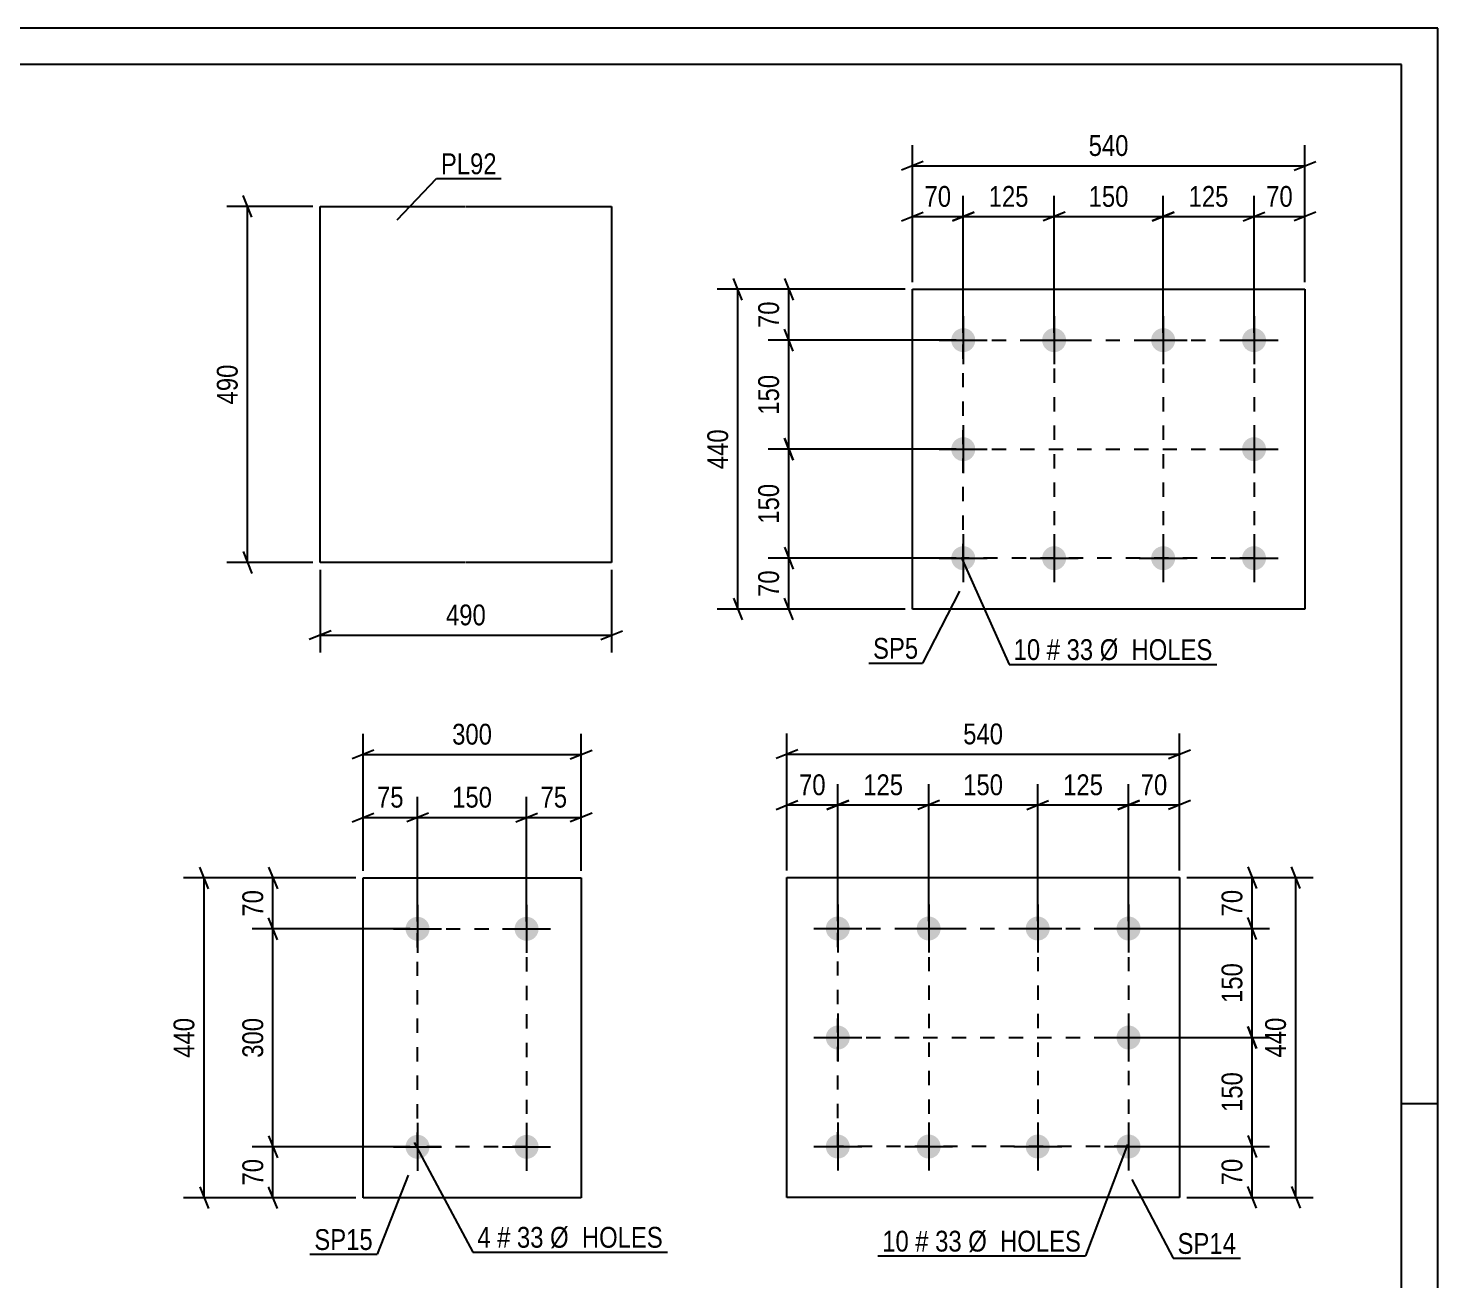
# Model space of a CAD drawing. Header units: millimetres. Extents: x 0 to 420, y 0 to 297.
# Drawn here: x 226.1 to 420, y 124.8 to 297 of the extents above; entities that cross this region are included whole.
import ezdxf

# ---------------------------------------------------------------- set-up
doc = ezdxf.new("R2010")
doc.units = ezdxf.units.MM
doc.linetypes.add('DXK_LINE_DOT2', pattern=[3.9198, 1.9599, -1.9599])
doc.styles.add('Arial Narrow', font='ARIALN.TTF', dxfattribs={"height": 0.2})

# ---------------------------------------------------------------- blocks, each defined once
blk = doc.blocks.new('Unknown-284859174-1134')
at = {"color": 5, "linetype": 'Continuous'}
for p, q in [((420, 297), (0, 297)), ((420, 0), (420, 297)), ((415, 292), (5, 292)), ((415, 5), (415, 292)), ((420, 149), (415, 149))]:
    blk.add_line(p, q, dxfattribs=at)
blk = doc.blocks.new('Part-284859174-5405 - 5404')
at = {"color": 2, "linetype": 'Continuous'}
for p, q in [((347.72, 217.07), (347.72, 261.07)), ((347.72, 261.07), (401.72, 261.07)), ((401.72, 261.07), (401.72, 217.07)), ((401.72, 217.07), (347.72, 217.07))]:
    blk.add_line(p, q, dxfattribs=at)
blk = doc.blocks.new('Bolt-284859174-5406 - 5404')
at = {"linetype": 'Continuous'}
for points in [[(354.72, 255.72, -1), (354.72, 252.42, -1)], [(367.22, 255.72, -1), (367.22, 252.42, -1)], [(382.22, 255.72, -1), (382.22, 252.42, -1)], [(394.72, 255.72, -1), (394.72, 252.42, -1)], [(354.72, 240.72, -1), (354.72, 237.42, -1)], [(394.72, 240.72, -1), (394.72, 237.42, -1)], [(354.72, 225.72, -1), (354.72, 222.42, -1)], [(367.22, 225.72, -1), (367.22, 222.42, -1)], [(382.22, 225.72, -1), (382.22, 222.42, -1)], [(394.72, 225.72, -1), (394.72, 222.42, -1)]]:
    blk.add_hatch(color=1, dxfattribs=at).paths.add_polyline_path(points)
at = {"color": 1, "linetype": 'Continuous'}
for p, q in [((354.72, 257.37), (354.72, 250.77)), ((367.22, 257.37), (367.22, 250.77)), ((382.22, 257.37), (382.22, 250.77)), ((394.72, 257.37), (394.72, 250.77)), ((351.42, 254.07), (358.02, 254.07)), ((363.92, 254.07), (370.52, 254.07)), ((378.92, 254.07), (385.52, 254.07)), ((391.42, 254.07), (398.02, 254.07)), ((354.72, 242.37), (354.72, 235.77)), ((394.72, 242.37), (394.72, 235.77)), ((351.42, 239.07), (358.02, 239.07)), ((391.42, 239.07), (398.02, 239.07)), ((354.72, 227.37), (354.72, 220.77)), ((367.22, 227.37), (367.22, 220.77)), ((382.22, 227.37), (382.22, 220.77)), ((394.72, 227.37), (394.72, 220.77)), ((351.42, 224.07), (358.02, 224.07)), ((363.92, 224.07), (370.52, 224.07)), ((378.92, 224.07), (385.52, 224.07)), ((391.42, 224.07), (398.02, 224.07))]:
    blk.add_line(p, q, dxfattribs=at)
blk = doc.blocks.new('Part-284859174-5435 - 5434')
at = {"color": 2, "linetype": 'Continuous'}
for p, q in [((266.25, 223.48), (266.25, 272.48)), ((266.25, 272.48), (286.25, 272.48)), ((286.35, 272.48), (306.35, 272.48)), ((306.35, 272.48), (306.35, 223.48)), ((286.25, 223.48), (266.25, 223.48)), ((306.35, 223.48), (286.35, 223.48))]:
    blk.add_line(p, q, dxfattribs=at)
blk = doc.blocks.new('Part-284859174-5442 - 5441')
at = {"color": 2, "linetype": 'Continuous'}
for p, q in [((272.15, 136.07), (272.15, 180.07)), ((272.15, 180.07), (302.15, 180.07)), ((302.15, 180.07), (302.15, 136.07)), ((302.15, 136.07), (272.15, 136.07))]:
    blk.add_line(p, q, dxfattribs=at)
blk = doc.blocks.new('Bolt-284859174-5443 - 5441')
at = {"linetype": 'Continuous'}
for points in [[(279.65, 174.72, -1), (279.65, 171.42, -1)], [(294.65, 174.72, -1), (294.65, 171.42, -1)], [(279.65, 144.72, -1), (279.65, 141.42, -1)], [(294.65, 144.72, -1), (294.65, 141.42, -1)]]:
    blk.add_hatch(color=1, dxfattribs=at).paths.add_polyline_path(points)
at = {"color": 1, "linetype": 'Continuous'}
for p, q in [((279.65, 176.37), (279.65, 169.77)), ((294.65, 176.37), (294.65, 169.77)), ((276.35, 173.07), (282.95, 173.07)), ((291.35, 173.07), (297.95, 173.07)), ((279.65, 146.37), (279.65, 139.77)), ((294.65, 146.37), (294.65, 139.77)), ((276.35, 143.07), (282.95, 143.07)), ((291.35, 143.07), (297.95, 143.07))]:
    blk.add_line(p, q, dxfattribs=at)
blk = doc.blocks.new('Part-284859174-5450 - 5449')
at = {"color": 2, "linetype": 'Continuous'}
for p, q in [((330.46, 136.11), (330.46, 180.11)), ((330.46, 180.11), (384.46, 180.11)), ((384.46, 180.11), (384.46, 136.11)), ((384.46, 136.11), (330.46, 136.11))]:
    blk.add_line(p, q, dxfattribs=at)
blk = doc.blocks.new('Bolt-284859174-5451 - 5449')
at = {"linetype": 'Continuous'}
for points in [[(337.46, 174.76, -1), (337.46, 171.46, -1)], [(349.96, 174.76, -1), (349.96, 171.46, -1)], [(364.96, 174.76, -1), (364.96, 171.46, -1)], [(377.46, 174.76, -1), (377.46, 171.46, -1)], [(337.46, 159.76, -1), (337.46, 156.46, -1)], [(377.46, 159.76, -1), (377.46, 156.46, -1)], [(337.46, 144.76, -1), (337.46, 141.46, -1)], [(349.96, 144.76, -1), (349.96, 141.46, -1)], [(364.96, 144.76, -1), (364.96, 141.46, -1)], [(377.46, 144.76, -1), (377.46, 141.46, -1)]]:
    blk.add_hatch(color=1, dxfattribs=at).paths.add_polyline_path(points)
at = {"color": 1, "linetype": 'Continuous'}
for p, q in [((337.46, 176.41), (337.46, 169.81)), ((349.96, 176.41), (349.96, 169.81)), ((364.96, 176.41), (364.96, 169.81)), ((377.46, 176.41), (377.46, 169.81)), ((334.16, 173.11), (340.76, 173.11)), ((346.66, 173.11), (353.26, 173.11)), ((361.66, 173.11), (368.26, 173.11)), ((374.16, 173.11), (380.76, 173.11)), ((337.46, 161.41), (337.46, 154.81)), ((377.46, 161.41), (377.46, 154.81)), ((334.16, 158.11), (340.76, 158.11)), ((374.16, 158.11), (380.76, 158.11)), ((337.46, 146.41), (337.46, 139.81)), ((349.96, 146.41), (349.96, 139.81)), ((364.96, 146.41), (364.96, 139.81)), ((377.46, 146.41), (377.46, 139.81)), ((334.16, 143.11), (340.76, 143.11)), ((346.66, 143.11), (353.26, 143.11)), ((361.66, 143.11), (368.26, 143.11)), ((374.16, 143.11), (380.76, 143.11))]:
    blk.add_line(p, q, dxfattribs=at)
blk = doc.blocks.new('Rectangle-284859174-6867 - 5404')
at = {"color": 1, "linetype": 'DXK_LINE_DOT2'}
blk.add_lwpolyline([(354.72, 254.07), (394.72, 254.07), (394.72, 224.07), (354.72, 224.07), (354.72, 254.07)], close=True, dxfattribs=at)
blk = doc.blocks.new('Rectangle-284859174-6857 - 5441')
at = {"color": 1, "linetype": 'DXK_LINE_DOT2'}
blk.add_lwpolyline([(279.65, 173.07), (294.65, 173.07), (294.65, 143.07), (279.65, 143.07), (279.65, 173.07)], close=True, dxfattribs=at)
blk = doc.blocks.new('Rectangle-284859174-6847 - 5449')
at = {"color": 1, "linetype": 'DXK_LINE_DOT2'}
blk.add_lwpolyline([(337.46, 173.11), (377.46, 173.11), (377.46, 143.11), (337.46, 143.11), (337.46, 173.11)], close=True, dxfattribs=at)
blk = doc.blocks.new('Line-284859174-6992 - 5404')
at = {"color": 1, "linetype": 'DXK_LINE_DOT2'}
blk.add_line((367.22, 254.07), (367.22, 223.07), dxfattribs=at)
blk = doc.blocks.new('Line-284859174-6958 - 5449')
at = {"color": 1, "linetype": 'DXK_LINE_DOT2'}
blk.add_line((337.46, 158.11), (377.46, 158.11), dxfattribs=at)
blk = doc.blocks.new('Line-284859174-6996 - 5404')
at = {"color": 1, "linetype": 'DXK_LINE_DOT2'}
blk.add_line((382.22, 254.07), (382.22, 224.07), dxfattribs=at)
blk = doc.blocks.new('Line-284859174-6965 - 5449')
at = {"color": 1, "linetype": 'DXK_LINE_DOT2'}
blk.add_line((349.96, 173.11), (349.96, 143.11), dxfattribs=at)
blk = doc.blocks.new('Line-284859174-7003 - 5404')
at = {"color": 1, "linetype": 'DXK_LINE_DOT2'}
blk.add_line((354.72, 239.07), (394.72, 239.07), dxfattribs=at)
blk = doc.blocks.new('Line-284859174-6972 - 5449')
at = {"color": 1, "linetype": 'DXK_LINE_DOT2'}
blk.add_line((364.96, 173.11), (364.96, 143.11), dxfattribs=at)
blk = doc.blocks.new('StraightDimension-284859174-7441 - 5404')
at = {"color": 7, "linetype": 'Continuous'}
for p, q in [((382.22, 255.07), (382.22, 273.92)), ((394.72, 255.07), (394.72, 273.92)), ((383.72, 271.67), (380.72, 270.47)), ((393.22, 270.47), (396.22, 271.67)), ((382.22, 271.07), (394.72, 271.07))]:
    blk.add_line(p, q, dxfattribs=at)
at = {"color": 0}
blk.add_wipeout([(391.81, 271.82), (391.81, 276.02), (385.12, 276.02), (385.12, 271.82)], dxfattribs=at)
at = {"color": 3, "style": 'Arial Narrow'}
blk.add_text('125', height=2.863, dxfattribs=at).set_placement((385.72, 272.42))
blk = doc.blocks.new('StraightDimension-284859174-5672 - 5404')
at = {"color": 7, "linetype": 'Continuous'}
for p, q in [((347.72, 262.07), (347.72, 280.92)), ((401.72, 262.07), (401.72, 280.92)), ((349.22, 278.67), (346.22, 277.47)), ((347.72, 278.07), (401.72, 278.07)), ((400.22, 277.47), (403.22, 278.67))]:
    blk.add_line(p, q, dxfattribs=at)
at = {"color": 0}
blk.add_wipeout([(378.06, 278.82), (378.06, 283.02), (371.37, 283.02), (371.37, 278.82)], dxfattribs=at)
at = {"color": 3, "style": 'Arial Narrow'}
blk.add_text('540', height=2.863, dxfattribs=at).set_placement((371.97, 279.42))
blk = doc.blocks.new('StraightDimension-284859174-5648 - 5404')
at = {"color": 7, "linetype": 'Continuous'}
for p, q in [((324.32, 259.57), (323.12, 262.57)), ((346.72, 261.07), (320.87, 261.07)), ((323.72, 217.07), (323.72, 261.07)), ((323.12, 218.57), (324.32, 215.57)), ((346.72, 217.07), (320.87, 217.07))]:
    blk.add_line(p, q, dxfattribs=at)
at = {"color": 0}
blk.add_wipeout([(322.97, 242.41), (318.77, 242.41), (318.77, 235.72), (322.97, 235.72)], dxfattribs=at)
at = {"color": 3, "style": 'Arial Narrow'}
blk.add_text('440', height=2.863, rotation=90.0002, dxfattribs=at).set_placement((322.37, 236.32))
blk = doc.blocks.new('StraightDimension-284859174-5632 - 5404')
at = {"color": 7, "linetype": 'Continuous'}
for p, q in [((330.12, 262.57), (331.32, 259.57)), ((346.72, 261.07), (327.87, 261.07)), ((330.72, 254.07), (330.72, 261.07)), ((353.72, 254.07), (327.87, 254.07)), ((331.32, 252.57), (330.12, 255.57))]:
    blk.add_line(p, q, dxfattribs=at)
at = {"color": 0}
blk.add_wipeout([(329.97, 259.99), (325.77, 259.99), (325.77, 255.14), (329.97, 255.14)], dxfattribs=at)
at = {"color": 3, "style": 'Arial Narrow'}
blk.add_text('70', height=2.863, rotation=90.0002, dxfattribs=at).set_placement((329.37, 255.74))
blk = doc.blocks.new('StraightDimension-284859174-5635 - 5404')
at = {"color": 7, "linetype": 'Continuous'}
for p, q in [((330.12, 225.57), (331.32, 222.57)), ((353.72, 224.07), (327.87, 224.07)), ((330.72, 217.07), (330.72, 224.07)), ((331.32, 215.57), (330.12, 218.57)), ((346.72, 217.07), (327.87, 217.07))]:
    blk.add_line(p, q, dxfattribs=at)
at = {"color": 0}
blk.add_wipeout([(329.97, 222.99), (325.77, 222.99), (325.77, 218.14), (329.97, 218.14)], dxfattribs=at)
at = {"color": 3, "style": 'Arial Narrow'}
blk.add_text('70', height=2.863, rotation=90.0002, dxfattribs=at).set_placement((329.37, 218.74))
blk = doc.blocks.new('StraightDimension-284859174-5652 - 5404')
at = {"color": 7, "linetype": 'Continuous'}
for p, q in [((394.72, 255.07), (394.72, 273.92)), ((401.72, 262.07), (401.72, 273.92)), ((393.22, 270.47), (396.22, 271.67)), ((403.22, 271.67), (400.22, 270.47)), ((394.72, 271.07), (401.72, 271.07))]:
    blk.add_line(p, q, dxfattribs=at)
at = {"color": 0}
blk.add_wipeout([(400.64, 271.82), (400.64, 276.02), (395.79, 276.02), (395.79, 271.82)], dxfattribs=at)
at = {"color": 3, "style": 'Arial Narrow'}
blk.add_text('70', height=2.863, dxfattribs=at).set_placement((396.39, 272.42))
blk = doc.blocks.new('StraightDimension-284859174-5656 - 5404')
at = {"color": 7, "linetype": 'Continuous'}
for p, q in [((347.72, 262.07), (347.72, 273.92)), ((354.72, 255.07), (354.72, 273.92)), ((346.22, 270.47), (349.22, 271.67)), ((356.22, 271.67), (353.22, 270.47)), ((347.72, 271.07), (354.72, 271.07))]:
    blk.add_line(p, q, dxfattribs=at)
at = {"color": 0}
blk.add_wipeout([(353.64, 271.82), (353.64, 276.02), (348.79, 276.02), (348.79, 271.82)], dxfattribs=at)
at = {"color": 3, "style": 'Arial Narrow'}
blk.add_text('70', height=2.863, dxfattribs=at).set_placement((349.39, 272.42))
blk = doc.blocks.new('StraightDimension-284859174-7415 - 5404')
at = {"color": 7, "linetype": 'Continuous'}
for p, q in [((331.32, 237.57), (330.12, 240.57)), ((353.72, 239.07), (327.87, 239.07)), ((330.72, 224.07), (330.72, 239.07)), ((330.12, 225.57), (331.32, 222.57)), ((353.72, 224.07), (327.87, 224.07))]:
    blk.add_line(p, q, dxfattribs=at)
at = {"color": 0}
blk.add_wipeout([(329.97, 234.91), (325.77, 234.91), (325.77, 228.22), (329.97, 228.22)], dxfattribs=at)
at = {"color": 3, "style": 'Arial Narrow'}
blk.add_text('150', height=2.863, rotation=90.0002, dxfattribs=at).set_placement((329.37, 228.82))
blk = doc.blocks.new('StraightDimension-284859174-7417 - 5404')
at = {"color": 7, "linetype": 'Continuous'}
for p, q in [((353.72, 254.07), (327.87, 254.07)), ((331.32, 252.57), (330.12, 255.57)), ((330.72, 239.07), (330.72, 254.07)), ((330.12, 240.57), (331.32, 237.57)), ((353.72, 239.07), (327.87, 239.07))]:
    blk.add_line(p, q, dxfattribs=at)
at = {"color": 0}
blk.add_wipeout([(329.97, 249.91), (325.77, 249.91), (325.77, 243.22), (329.97, 243.22)], dxfattribs=at)
at = {"color": 3, "style": 'Arial Narrow'}
blk.add_text('150', height=2.863, rotation=90.0002, dxfattribs=at).set_placement((329.37, 243.82))
blk = doc.blocks.new('StraightDimension-284859174-7437 - 5404')
at = {"color": 7, "linetype": 'Continuous'}
for p, q in [((354.72, 255.07), (354.72, 273.92)), ((367.22, 255.07), (367.22, 273.92)), ((353.22, 270.47), (356.22, 271.67)), ((368.72, 271.67), (365.72, 270.47)), ((354.72, 271.07), (367.22, 271.07))]:
    blk.add_line(p, q, dxfattribs=at)
at = {"color": 0}
blk.add_wipeout([(364.31, 271.82), (364.31, 276.02), (357.62, 276.02), (357.62, 271.82)], dxfattribs=at)
at = {"color": 3, "style": 'Arial Narrow'}
blk.add_text('125', height=2.863, dxfattribs=at).set_placement((358.22, 272.42))
blk = doc.blocks.new('StraightDimension-284859174-7439 - 5404')
at = {"color": 7, "linetype": 'Continuous'}
for p, q in [((367.22, 255.07), (367.22, 273.92)), ((382.22, 255.07), (382.22, 273.92)), ((368.72, 271.67), (365.72, 270.47)), ((380.72, 270.47), (383.72, 271.67)), ((367.22, 271.07), (382.22, 271.07))]:
    blk.add_line(p, q, dxfattribs=at)
at = {"color": 0}
blk.add_wipeout([(378.06, 271.82), (378.06, 276.02), (371.37, 276.02), (371.37, 271.82)], dxfattribs=at)
at = {"color": 3, "style": 'Arial Narrow'}
blk.add_text('150', height=2.863, dxfattribs=at).set_placement((371.97, 272.42))
blk = doc.blocks.new('StraightDimension-284859174-5692 - 5434')
at = {"color": 7, "linetype": 'Continuous'}
for p, q in [((256.85, 270.98), (255.65, 273.98)), ((265.25, 272.48), (253.4, 272.48)), ((256.25, 223.48), (256.25, 272.48)), ((255.65, 224.98), (256.85, 221.98)), ((265.25, 223.48), (253.4, 223.48))]:
    blk.add_line(p, q, dxfattribs=at)
at = {"color": 0}
blk.add_wipeout([(255.5, 251.32), (251.3, 251.32), (251.3, 244.63), (255.5, 244.63)], dxfattribs=at)
at = {"color": 3, "style": 'Arial Narrow'}
blk.add_text('490', height=2.863, rotation=90.0002, dxfattribs=at).set_placement((254.9, 245.23))
blk = doc.blocks.new('StraightDimension-284859174-5696 - 5434')
at = {"color": 7, "linetype": 'Continuous'}
for p, q in [((266.25, 222.48), (266.25, 211.08)), ((306.35, 222.48), (306.35, 211.08)), ((267.75, 214.08), (264.75, 212.88)), ((266.25, 213.48), (306.35, 213.48)), ((304.85, 212.88), (307.85, 214.08))]:
    blk.add_line(p, q, dxfattribs=at)
at = {"color": 0}
blk.add_wipeout([(289.64, 214.23), (289.64, 218.43), (282.96, 218.43), (282.96, 214.23)], dxfattribs=at)
at = {"color": 3, "style": 'Arial Narrow'}
blk.add_text('490', height=2.863, dxfattribs=at).set_placement((283.56, 214.83))
blk = doc.blocks.new('StraightDimension-284859174-5702 - 5441')
at = {"color": 7, "linetype": 'Continuous'}
for p, q in [((259.16, 144.57), (260.36, 141.57)), ((278.65, 143.07), (256.91, 143.07)), ((259.76, 136.07), (259.76, 143.07)), ((271.15, 136.07), (256.91, 136.07)), ((260.36, 134.57), (259.16, 137.57))]:
    blk.add_line(p, q, dxfattribs=at)
at = {"color": 0}
blk.add_wipeout([(259.01, 142), (254.81, 142), (254.81, 137.15), (259.01, 137.15)], dxfattribs=at)
at = {"color": 3, "style": 'Arial Narrow'}
blk.add_text('70', height=2.863, rotation=90.0002, dxfattribs=at).set_placement((258.41, 137.75))
blk = doc.blocks.new('StraightDimension-284859174-5700 - 5441')
at = {"color": 7, "linetype": 'Continuous'}
for p, q in [((259.16, 181.57), (260.36, 178.57)), ((271.15, 180.07), (256.91, 180.07)), ((259.76, 173.07), (259.76, 180.07)), ((260.36, 171.57), (259.16, 174.57)), ((278.65, 173.07), (256.91, 173.07))]:
    blk.add_line(p, q, dxfattribs=at)
at = {"color": 0}
blk.add_wipeout([(259.01, 179), (254.81, 179), (254.81, 174.15), (259.01, 174.15)], dxfattribs=at)
at = {"color": 3, "style": 'Arial Narrow'}
blk.add_text('70', height=2.863, rotation=90.0002, dxfattribs=at).set_placement((258.41, 174.75))
blk = doc.blocks.new('StraightDimension-284859174-5701 - 5441')
at = {"color": 7, "linetype": 'Continuous'}
for p, q in [((260.36, 171.57), (259.16, 174.57)), ((278.65, 173.07), (256.91, 173.07)), ((259.76, 143.07), (259.76, 173.07)), ((259.16, 144.57), (260.36, 141.57)), ((278.65, 143.07), (256.91, 143.07))]:
    blk.add_line(p, q, dxfattribs=at)
at = {"color": 0}
blk.add_wipeout([(259.01, 161.42), (254.81, 161.42), (254.81, 154.73), (259.01, 154.73)], dxfattribs=at)
at = {"color": 3, "style": 'Arial Narrow'}
blk.add_text('300', height=2.863, rotation=90.0002, dxfattribs=at).set_placement((258.41, 155.33))
blk = doc.blocks.new('StraightDimension-284859174-5712 - 5441')
at = {"color": 7, "linetype": 'Continuous'}
for p, q in [((250.89, 178.57), (249.69, 181.57)), ((271.15, 180.07), (247.44, 180.07)), ((250.29, 136.07), (250.29, 180.07)), ((271.15, 136.07), (247.44, 136.07)), ((249.69, 137.57), (250.89, 134.57))]:
    blk.add_line(p, q, dxfattribs=at)
at = {"color": 0}
blk.add_wipeout([(249.54, 161.42), (245.34, 161.42), (245.34, 154.73), (249.54, 154.73)], dxfattribs=at)
at = {"color": 3, "style": 'Arial Narrow'}
blk.add_text('440', height=2.863, rotation=90.0002, dxfattribs=at).set_placement((248.94, 155.33))
blk = doc.blocks.new('StraightDimension-284859174-5716 - 5441')
at = {"color": 7, "linetype": 'Continuous'}
for p, q in [((294.65, 174.07), (294.65, 191.25)), ((302.15, 181.07), (302.15, 191.25)), ((293.15, 187.8), (296.15, 189)), ((294.65, 188.4), (302.15, 188.4)), ((303.65, 189), (300.65, 187.8))]:
    blk.add_line(p, q, dxfattribs=at)
at = {"color": 0}
blk.add_wipeout([(300.83, 189.15), (300.83, 193.35), (295.97, 193.35), (295.97, 189.15)], dxfattribs=at)
at = {"color": 3, "style": 'Arial Narrow'}
blk.add_text('75', height=2.863, dxfattribs=at).set_placement((296.57, 189.75))
blk = doc.blocks.new('StraightDimension-284859174-5717 - 5441')
at = {"color": 7, "linetype": 'Continuous'}
for p, q in [((279.65, 174.07), (279.65, 191.25)), ((294.65, 174.07), (294.65, 191.25)), ((281.15, 189), (278.15, 187.8)), ((279.65, 188.4), (294.65, 188.4)), ((293.15, 187.8), (296.15, 189))]:
    blk.add_line(p, q, dxfattribs=at)
at = {"color": 0}
blk.add_wipeout([(290.49, 189.15), (290.49, 193.35), (283.81, 193.35), (283.81, 189.15)], dxfattribs=at)
at = {"color": 3, "style": 'Arial Narrow'}
blk.add_text('150', height=2.863, dxfattribs=at).set_placement((284.41, 189.75))
blk = doc.blocks.new('StraightDimension-284859174-5718 - 5441')
at = {"color": 7, "linetype": 'Continuous'}
for p, q in [((272.15, 181.07), (272.15, 191.25)), ((279.65, 174.07), (279.65, 191.25)), ((270.65, 187.8), (273.65, 189)), ((272.15, 188.4), (279.65, 188.4)), ((281.15, 189), (278.15, 187.8))]:
    blk.add_line(p, q, dxfattribs=at)
at = {"color": 0}
blk.add_wipeout([(278.33, 189.15), (278.33, 193.35), (273.47, 193.35), (273.47, 189.15)], dxfattribs=at)
at = {"color": 3, "style": 'Arial Narrow'}
blk.add_text('75', height=2.863, dxfattribs=at).set_placement((274.07, 189.75))
blk = doc.blocks.new('StraightDimension-284859174-5728 - 5441')
at = {"color": 7, "linetype": 'Continuous'}
for p, q in [((272.15, 181.07), (272.15, 199.92)), ((302.15, 181.07), (302.15, 199.92)), ((273.65, 197.67), (270.65, 196.47)), ((272.15, 197.07), (302.15, 197.07)), ((300.65, 196.47), (303.65, 197.67))]:
    blk.add_line(p, q, dxfattribs=at)
at = {"color": 0}
blk.add_wipeout([(290.49, 197.82), (290.49, 202.02), (283.81, 202.02), (283.81, 197.82)], dxfattribs=at)
at = {"color": 3, "style": 'Arial Narrow'}
blk.add_text('300', height=2.863, dxfattribs=at).set_placement((284.41, 198.42))
blk = doc.blocks.new('StraightDimension-284859174-5752 - 5449')
at = {"color": 7, "linetype": 'Continuous'}
for p, q in [((377.46, 174.11), (377.46, 192.96)), ((384.46, 181.11), (384.46, 192.96)), ((375.96, 189.51), (378.96, 190.71)), ((377.46, 190.11), (384.46, 190.11)), ((385.96, 190.71), (382.96, 189.51))]:
    blk.add_line(p, q, dxfattribs=at)
at = {"color": 0}
blk.add_wipeout([(383.38, 190.86), (383.38, 195.06), (378.53, 195.06), (378.53, 190.86)], dxfattribs=at)
at = {"color": 3, "style": 'Arial Narrow'}
blk.add_text('70', height=2.863, dxfattribs=at).set_placement((379.13, 191.46))
blk = doc.blocks.new('StraightDimension-284859174-5732 - 5449')
at = {"color": 7, "linetype": 'Continuous'}
for p, q in [((393.86, 181.61), (395.06, 178.61)), ((385.46, 180.11), (396.86, 180.11)), ((394.46, 173.11), (394.46, 180.11)), ((395.06, 171.61), (393.86, 174.61)), ((378.46, 173.11), (396.86, 173.11))]:
    blk.add_line(p, q, dxfattribs=at)
at = {"color": 0}
blk.add_wipeout([(393.71, 179.04), (389.51, 179.04), (389.51, 174.18), (393.71, 174.18)], dxfattribs=at)
at = {"color": 3, "style": 'Arial Narrow'}
blk.add_text('70', height=2.863, rotation=90.0002, dxfattribs=at).set_placement((393.11, 174.78))
blk = doc.blocks.new('StraightDimension-284859174-5735 - 5449')
at = {"color": 7, "linetype": 'Continuous'}
for p, q in [((393.86, 144.61), (395.06, 141.61)), ((378.46, 143.11), (396.86, 143.11)), ((394.46, 136.11), (394.46, 143.11)), ((385.46, 136.11), (396.86, 136.11)), ((395.06, 134.61), (393.86, 137.61))]:
    blk.add_line(p, q, dxfattribs=at)
at = {"color": 0}
blk.add_wipeout([(393.71, 142.04), (389.51, 142.04), (389.51, 137.18), (393.71, 137.18)], dxfattribs=at)
at = {"color": 3, "style": 'Arial Narrow'}
blk.add_text('70', height=2.863, rotation=90.0002, dxfattribs=at).set_placement((393.11, 137.78))
blk = doc.blocks.new('StraightDimension-284859174-5748 - 5449')
at = {"color": 7, "linetype": 'Continuous'}
for p, q in [((401.06, 178.61), (399.86, 181.61)), ((385.46, 180.11), (402.86, 180.11)), ((400.46, 136.11), (400.46, 180.11)), ((385.46, 136.11), (402.86, 136.11)), ((399.86, 137.61), (401.06, 134.61))]:
    blk.add_line(p, q, dxfattribs=at)
at = {"color": 0}
blk.add_wipeout([(399.71, 161.45), (395.51, 161.45), (395.51, 154.77), (399.71, 154.77)], dxfattribs=at)
at = {"color": 3, "style": 'Arial Narrow'}
blk.add_text('440', height=2.863, rotation=90.0002, dxfattribs=at).set_placement((399.11, 155.37))
blk = doc.blocks.new('StraightDimension-284859174-5756 - 5449')
at = {"color": 7, "linetype": 'Continuous'}
for p, q in [((330.46, 181.11), (330.46, 192.96)), ((337.46, 174.11), (337.46, 192.96)), ((328.96, 189.51), (331.96, 190.71)), ((330.46, 190.11), (337.46, 190.11)), ((338.96, 190.71), (335.96, 189.51))]:
    blk.add_line(p, q, dxfattribs=at)
at = {"color": 0}
blk.add_wipeout([(336.38, 190.86), (336.38, 195.06), (331.53, 195.06), (331.53, 190.86)], dxfattribs=at)
at = {"color": 3, "style": 'Arial Narrow'}
blk.add_text('70', height=2.863, dxfattribs=at).set_placement((332.13, 191.46))
blk = doc.blocks.new('StraightDimension-284859174-5772 - 5449')
at = {"color": 7, "linetype": 'Continuous'}
for p, q in [((330.46, 181.11), (330.46, 199.96)), ((384.46, 181.11), (384.46, 199.96)), ((331.96, 197.71), (328.96, 196.51)), ((330.46, 197.11), (384.46, 197.11)), ((382.96, 196.51), (385.96, 197.71))]:
    blk.add_line(p, q, dxfattribs=at)
at = {"color": 0}
blk.add_wipeout([(360.8, 197.86), (360.8, 202.06), (354.11, 202.06), (354.11, 197.86)], dxfattribs=at)
at = {"color": 3, "style": 'Arial Narrow'}
blk.add_text('540', height=2.863, dxfattribs=at).set_placement((354.71, 198.46))
blk = doc.blocks.new('StraightDimension-284859174-7479 - 5449')
at = {"color": 7, "linetype": 'Continuous'}
for p, q in [((395.06, 156.61), (393.86, 159.61)), ((378.46, 158.11), (396.86, 158.11)), ((394.46, 143.11), (394.46, 158.11)), ((393.86, 144.61), (395.06, 141.61)), ((378.46, 143.11), (396.86, 143.11))]:
    blk.add_line(p, q, dxfattribs=at)
at = {"color": 0}
blk.add_wipeout([(393.71, 153.95), (389.51, 153.95), (389.51, 147.27), (393.71, 147.27)], dxfattribs=at)
at = {"color": 3, "style": 'Arial Narrow'}
blk.add_text('150', height=2.863, rotation=90.0002, dxfattribs=at).set_placement((393.11, 147.87))
blk = doc.blocks.new('StraightDimension-284859174-7481 - 5449')
at = {"color": 7, "linetype": 'Continuous'}
for p, q in [((395.06, 171.61), (393.86, 174.61)), ((378.46, 173.11), (396.86, 173.11)), ((394.46, 158.11), (394.46, 173.11)), ((393.86, 159.61), (395.06, 156.61)), ((378.46, 158.11), (396.86, 158.11))]:
    blk.add_line(p, q, dxfattribs=at)
at = {"color": 0}
blk.add_wipeout([(393.71, 168.95), (389.51, 168.95), (389.51, 162.27), (393.71, 162.27)], dxfattribs=at)
at = {"color": 3, "style": 'Arial Narrow'}
blk.add_text('150', height=2.863, rotation=90.0002, dxfattribs=at).set_placement((393.11, 162.87))
blk = doc.blocks.new('StraightDimension-284859174-7483 - 5449')
at = {"color": 7, "linetype": 'Continuous'}
for p, q in [((337.46, 174.11), (337.46, 192.96)), ((349.96, 174.11), (349.96, 192.96)), ((335.96, 189.51), (338.96, 190.71)), ((337.46, 190.11), (349.96, 190.11)), ((351.46, 190.71), (348.46, 189.51))]:
    blk.add_line(p, q, dxfattribs=at)
at = {"color": 0}
blk.add_wipeout([(347.05, 190.86), (347.05, 195.06), (340.36, 195.06), (340.36, 190.86)], dxfattribs=at)
at = {"color": 3, "style": 'Arial Narrow'}
blk.add_text('125', height=2.863, dxfattribs=at).set_placement((340.96, 191.46))
blk = doc.blocks.new('StraightDimension-284859174-7485 - 5449')
at = {"color": 7, "linetype": 'Continuous'}
for p, q in [((349.96, 174.11), (349.96, 192.96)), ((364.96, 174.11), (364.96, 192.96)), ((351.46, 190.71), (348.46, 189.51)), ((349.96, 190.11), (364.96, 190.11)), ((363.46, 189.51), (366.46, 190.71))]:
    blk.add_line(p, q, dxfattribs=at)
at = {"color": 0}
blk.add_wipeout([(360.8, 190.86), (360.8, 195.06), (354.11, 195.06), (354.11, 190.86)], dxfattribs=at)
at = {"color": 3, "style": 'Arial Narrow'}
blk.add_text('150', height=2.863, dxfattribs=at).set_placement((354.71, 191.46))
blk = doc.blocks.new('StraightDimension-284859174-7487 - 5449')
at = {"color": 7, "linetype": 'Continuous'}
for p, q in [((364.96, 174.11), (364.96, 192.96)), ((377.46, 174.11), (377.46, 192.96)), ((363.46, 189.51), (366.46, 190.71)), ((364.96, 190.11), (377.46, 190.11)), ((378.96, 190.71), (375.96, 189.51))]:
    blk.add_line(p, q, dxfattribs=at)
at = {"color": 0}
blk.add_wipeout([(374.55, 190.86), (374.55, 195.06), (367.86, 195.06), (367.86, 190.86)], dxfattribs=at)
at = {"color": 3, "style": 'Arial Narrow'}
blk.add_text('125', height=2.863, dxfattribs=at).set_placement((368.46, 191.46))
blk = doc.blocks.new('Mark-284859174-5802 - 5404')
at = {"color": 0}
blk.add_wipeout([(348.52, 210.24), (348.52, 213.24), (342.31, 213.24), (342.31, 210.24)], dxfattribs=at)
blk.add_wipeout([(348.52, 210.24), (348.52, 213.24), (342.31, 213.24), (342.31, 210.24)], dxfattribs=at)
at = {"color": 30, "linetype": 'Continuous'}
for p in [(354.21, 219.55), (341.71, 209.64)]:
    blk.add_line(p, (349.12, 209.64), dxfattribs=at)
at = {"color": 3, "style": 'Arial Narrow'}
blk.add_text('SP5', height=2.863, dxfattribs=at).set_placement((342.31, 210.24))
blk = doc.blocks.new('Mark-284859174-5805 - 5404')
at = {"color": 0}
blk.add_wipeout([(365.3, 210.06), (365.3, 213.06), (361.65, 213.06), (361.65, 210.06)], dxfattribs=at)
blk.add_wipeout([(365.3, 210.06), (365.3, 213.06), (361.65, 213.06), (361.65, 210.06)], dxfattribs=at)
at = {"color": 7, "linetype": 'Continuous'}
blk.add_line((354.45, 224.23), (361.05, 209.46), dxfattribs=at)
at = {"color": 3, "style": 'Arial Narrow'}
blk.add_text('10', height=2.863, dxfattribs=at).set_placement((361.65, 210.06))
at = {"color": 0}
blk.add_wipeout([(368.03, 210.06), (368.03, 213.06), (366.2, 213.06), (366.2, 210.06)], dxfattribs=at)
blk.add_wipeout([(368.03, 210.06), (368.03, 213.06), (366.2, 213.06), (366.2, 210.06)], dxfattribs=at)
blk.add_wipeout([(372.59, 210.06), (372.59, 213.06), (368.93, 213.06), (368.93, 210.06)], dxfattribs=at)
blk.add_wipeout([(372.59, 210.06), (372.59, 213.06), (368.93, 213.06), (368.93, 210.06)], dxfattribs=at)
at = {"color": 3, "style": 'Arial Narrow'}
for s, height, p in [('#', 2.86, (366.2, 210.06)), ('33', 2.863, (368.93, 210.06))]:
    blk.add_text(s, height=height, dxfattribs=at).set_placement(p)
at = {"color": 0}
blk.add_wipeout([(389.02, 210.06), (389.02, 213.06), (373.49, 213.06), (373.49, 210.06)], dxfattribs=at)
blk.add_wipeout([(389.02, 210.06), (389.02, 213.06), (373.49, 213.06), (373.49, 210.06)], dxfattribs=at)
at = {"color": 7, "linetype": 'Continuous'}
blk.add_line((361.05, 209.46), (389.62, 209.46), dxfattribs=at)
at = {"color": 3, "style": 'Arial Narrow'}
blk.add_text('Ø  HOLES', height=2.863, dxfattribs=at).set_placement((373.49, 210.06))
blk = doc.blocks.new('Mark-284859174-5809 - 5434')
at = {"color": 0}
blk.add_wipeout([(290.54, 276.91), (290.54, 279.91), (282.86, 279.91), (282.86, 276.91)], dxfattribs=at)
blk.add_wipeout([(290.54, 276.91), (290.54, 279.91), (282.86, 279.91), (282.86, 276.91)], dxfattribs=at)
at = {"color": 30, "linetype": 'Continuous'}
for p, q in [((276.84, 270.61), (282.26, 276.31)), ((282.26, 276.31), (291.14, 276.31))]:
    blk.add_line(p, q, dxfattribs=at)
at = {"color": 3, "style": 'Arial Narrow'}
blk.add_text('PL92', height=2.863, dxfattribs=at).set_placement((282.86, 276.91))
blk = doc.blocks.new('Mark-284859174-5815 - 5441')
at = {"color": 0}
blk.add_wipeout([(289.7, 129.19), (289.7, 132.19), (287.87, 132.19), (287.87, 129.19)], dxfattribs=at)
blk.add_wipeout([(289.7, 129.19), (289.7, 132.19), (287.87, 132.19), (287.87, 129.19)], dxfattribs=at)
at = {"color": 7, "linetype": 'Continuous'}
blk.add_line((279.2, 143.67), (287.27, 128.59), dxfattribs=at)
at = {"color": 3, "style": 'Arial Narrow'}
blk.add_text('4', height=2.86, dxfattribs=at).set_placement((287.87, 129.19))
at = {"color": 0}
blk.add_wipeout([(292.42, 129.19), (292.42, 132.19), (290.6, 132.19), (290.6, 129.19)], dxfattribs=at)
blk.add_wipeout([(292.42, 129.19), (292.42, 132.19), (290.6, 132.19), (290.6, 129.19)], dxfattribs=at)
blk.add_wipeout([(296.98, 129.19), (296.98, 132.19), (293.32, 132.19), (293.32, 129.19)], dxfattribs=at)
blk.add_wipeout([(296.98, 129.19), (296.98, 132.19), (293.32, 132.19), (293.32, 129.19)], dxfattribs=at)
at = {"color": 3, "style": 'Arial Narrow'}
for s, height, p in [('#', 2.86, (290.6, 129.19)), ('33', 2.863, (293.32, 129.19))]:
    blk.add_text(s, height=height, dxfattribs=at).set_placement(p)
at = {"color": 0}
blk.add_wipeout([(313.41, 129.19), (313.41, 132.19), (297.88, 132.19), (297.88, 129.19)], dxfattribs=at)
blk.add_wipeout([(313.41, 129.19), (313.41, 132.19), (297.88, 132.19), (297.88, 129.19)], dxfattribs=at)
at = {"color": 7, "linetype": 'Continuous'}
blk.add_line((287.27, 128.59), (314.01, 128.59), dxfattribs=at)
at = {"color": 3, "style": 'Arial Narrow'}
blk.add_text('Ø  HOLES', height=2.863, dxfattribs=at).set_placement((297.88, 129.19))
blk = doc.blocks.new('Mark-284859174-5812 - 5441')
at = {"color": 0}
blk.add_wipeout([(273.49, 128.88), (273.49, 131.88), (265.45, 131.88), (265.45, 128.88)], dxfattribs=at)
blk.add_wipeout([(273.49, 128.88), (273.49, 131.88), (265.45, 131.88), (265.45, 128.88)], dxfattribs=at)
at = {"color": 30, "linetype": 'Continuous'}
for p in [(278.35, 139.16), (264.85, 128.28)]:
    blk.add_line(p, (274.09, 128.28), dxfattribs=at)
at = {"color": 3, "style": 'Arial Narrow'}
blk.add_text('SP15', height=2.863, dxfattribs=at).set_placement((265.45, 128.88))
blk = doc.blocks.new('Mark-284859174-5816 - 5449')
at = {"color": 0}
blk.add_wipeout([(392.24, 128.34), (392.24, 131.34), (384.2, 131.34), (384.2, 128.34)], dxfattribs=at)
blk.add_wipeout([(392.24, 128.34), (392.24, 131.34), (384.2, 131.34), (384.2, 128.34)], dxfattribs=at)
at = {"color": 30, "linetype": 'Continuous'}
for p, q in [((377.9, 138.59), (383.6, 127.74)), ((383.6, 127.74), (392.84, 127.74))]:
    blk.add_line(p, q, dxfattribs=at)
at = {"color": 3, "style": 'Arial Narrow'}
blk.add_text('SP14', height=2.863, dxfattribs=at).set_placement((384.2, 128.34))
blk = doc.blocks.new('Mark-284859174-5819 - 5449')
at = {"color": 0}
blk.add_wipeout([(347.22, 128.66), (347.22, 131.66), (343.57, 131.66), (343.57, 128.66)], dxfattribs=at)
blk.add_wipeout([(347.22, 128.66), (347.22, 131.66), (343.57, 131.66), (343.57, 128.66)], dxfattribs=at)
at = {"color": 3, "style": 'Arial Narrow'}
blk.add_text('10', height=2.863, dxfattribs=at).set_placement((343.57, 128.66))
at = {"color": 0}
blk.add_wipeout([(349.95, 128.66), (349.95, 131.66), (348.12, 131.66), (348.12, 128.66)], dxfattribs=at)
blk.add_wipeout([(349.95, 128.66), (349.95, 131.66), (348.12, 131.66), (348.12, 128.66)], dxfattribs=at)
blk.add_wipeout([(354.51, 128.66), (354.51, 131.66), (350.85, 131.66), (350.85, 128.66)], dxfattribs=at)
blk.add_wipeout([(354.51, 128.66), (354.51, 131.66), (350.85, 131.66), (350.85, 128.66)], dxfattribs=at)
at = {"color": 3, "style": 'Arial Narrow'}
for s, height, p in [('#', 2.86, (348.12, 128.66)), ('33', 2.863, (350.85, 128.66))]:
    blk.add_text(s, height=height, dxfattribs=at).set_placement(p)
at = {"color": 0}
blk.add_wipeout([(370.93, 128.66), (370.93, 131.66), (355.41, 131.66), (355.41, 128.66)], dxfattribs=at)
blk.add_wipeout([(370.93, 128.66), (370.93, 131.66), (355.41, 131.66), (355.41, 128.66)], dxfattribs=at)
at = {"color": 7, "linetype": 'Continuous'}
for p in [(377.33, 143.37), (342.97, 128.06)]:
    blk.add_line(p, (371.53, 128.06), dxfattribs=at)
at = {"color": 3, "style": 'Arial Narrow'}
blk.add_text('Ø  HOLES', height=2.863, dxfattribs=at).set_placement((355.41, 128.66))

msp = doc.modelspace()

# ---------------------------------------------------------------- block references
for name in ['Unknown-284859174-1134', 'Part-284859174-5435 - 5434', 'Part-284859174-5405 - 5404', 'Bolt-284859174-5406 - 5404', 'Rectangle-284859174-6867 - 5404', 'Line-284859174-6992 - 5404', 'Line-284859174-6996 - 5404', 'Line-284859174-7003 - 5404', 'Part-284859174-5442 - 5441', 'Part-284859174-5450 - 5449', 'Bolt-284859174-5443 - 5441', 'Bolt-284859174-5451 - 5449', 'Rectangle-284859174-6857 - 5441', 'Rectangle-284859174-6847 - 5449', 'Line-284859174-6965 - 5449', 'Line-284859174-6972 - 5449', 'Line-284859174-6958 - 5449']:
    msp.add_blockref(name, (0, 0))

# ---------------------------------------------------------------- next in the draw order: block references
for name in ['Mark-284859174-5809 - 5434', 'StraightDimension-284859174-7441 - 5404', 'StraightDimension-284859174-5692 - 5434', 'StraightDimension-284859174-5756 - 5449', 'StraightDimension-284859174-5752 - 5449', 'StraightDimension-284859174-5716 - 5441', 'StraightDimension-284859174-5700 - 5441', 'StraightDimension-284859174-5702 - 5441', 'StraightDimension-284859174-5735 - 5449']:
    msp.add_blockref(name, (0, 0))

# ---------------------------------------------------------------- next in the draw order: block references
for name in ['StraightDimension-284859174-5672 - 5404', 'StraightDimension-284859174-5696 - 5434', 'StraightDimension-284859174-5732 - 5449', 'StraightDimension-284859174-5701 - 5441']:
    msp.add_blockref(name, (0, 0))

# ---------------------------------------------------------------- next in the draw order: block references
for name in ['StraightDimension-284859174-5652 - 5404', 'StraightDimension-284859174-5648 - 5404', 'StraightDimension-284859174-5717 - 5441', 'StraightDimension-284859174-5712 - 5441', 'StraightDimension-284859174-5748 - 5449', 'Mark-284859174-5815 - 5441']:
    msp.add_blockref(name, (0, 0))

# ---------------------------------------------------------------- next in the draw order: block references
for name in ['StraightDimension-284859174-5632 - 5404', 'StraightDimension-284859174-5635 - 5404', 'StraightDimension-284859174-5772 - 5449', 'StraightDimension-284859174-5718 - 5441', 'StraightDimension-284859174-7479 - 5449', 'Mark-284859174-5812 - 5441', 'Mark-284859174-5816 - 5449']:
    msp.add_blockref(name, (0, 0))

# ---------------------------------------------------------------- next in the draw order: block references
for name in ['StraightDimension-284859174-5656 - 5404', 'StraightDimension-284859174-7415 - 5404', 'Mark-284859174-5802 - 5404', 'StraightDimension-284859174-5728 - 5441', 'StraightDimension-284859174-7483 - 5449', 'StraightDimension-284859174-7481 - 5449', 'Mark-284859174-5819 - 5449']:
    msp.add_blockref(name, (0, 0))

# ---------------------------------------------------------------- next in the draw order: block references
for name in ['StraightDimension-284859174-7417 - 5404', 'Mark-284859174-5805 - 5404', 'StraightDimension-284859174-7485 - 5449']:
    msp.add_blockref(name, (0, 0))

# ---------------------------------------------------------------- next in the draw order: block references
for name in ['StraightDimension-284859174-7437 - 5404', 'StraightDimension-284859174-7487 - 5449']:
    msp.add_blockref(name, (0, 0))

# ---------------------------------------------------------------- next in the draw order: block references
msp.add_blockref('StraightDimension-284859174-7439 - 5404', (0, 0))

doc.saveas('drawing.dxf')
